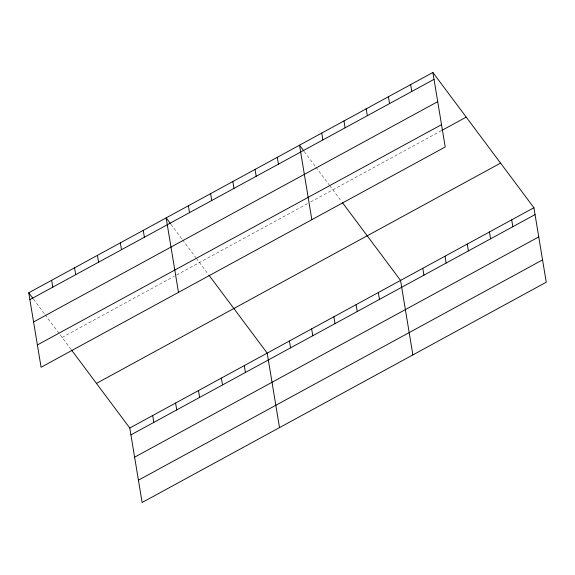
<?xml version="1.0" encoding="UTF-8"?>
<svg xmlns="http://www.w3.org/2000/svg" width="575" height="575" viewBox="0 0 575 575"><rect width="100%" height="100%" fill="white"/><g stroke="black" fill="none" stroke-linecap="round" stroke-linejoin="round"><path stroke-width="0.43" stroke-dasharray="2.88 2.16" d="M62.093 337.417L174.304 276.244M176.597 275.001L307.567 203.607M310.637 201.933L440.932 130.913M304.283 151.57L315.395 166.441M315.927 167.153L329.159 184.862M329.683 185.567L341.708 201.66M170.919 224.264L182.031 239.135M182.562 239.847L195.795 257.557M196.319 258.268L208.344 274.361M33.515 299.165L44.627 314.036M45.159 314.748L70.941 349.255"/><path stroke-width="0.86" d="M432.882 72.493L445.215 146.977L41.084 367.267L28.75 292.79L432.882 72.493L533.916 207.733L546.25 282.21L142.118 502.507L129.785 428.023L71.458 349.952M29.886 299.64L434.017 79.35M33.58 321.957L437.712 101.667M37.389 344.95L441.521 124.66M441.701 130.489L466.224 117.12M96.442 383.396L500.581 163.106M129.785 428.023L533.916 207.733M130.92 434.872L535.052 214.583M134.615 457.19L538.746 236.9M138.424 480.19L542.556 259.893M303.751 150.858L299.518 145.195L311.851 219.672M342.233 202.357L400.552 280.428L412.886 354.912M170.387 223.553L166.153 217.889L178.487 292.373M208.869 275.058L267.195 353.122L279.522 427.606M28.75 292.79L32.983 298.454M511.692 219.844L512.828 226.701M489.462 231.962L490.597 238.812M467.238 244.08L468.373 250.93M445.007 256.191L446.143 263.048M410.658 84.611L411.786 91.461M422.783 268.309L423.919 275.166M388.427 96.729L389.562 103.579M366.203 108.84L367.339 115.697M378.328 292.546L379.464 299.395M343.972 120.958L345.108 127.815M356.098 304.657L357.233 311.513M321.748 133.077L322.884 139.926M333.874 316.775L335.009 323.624M311.65 328.893L312.778 335.743M277.294 157.306L278.429 164.162M289.419 341.004L290.555 347.861M255.063 169.424L256.198 176.273M232.839 181.542L233.975 188.392M244.289 365.607L245.424 372.456M210.608 193.653L211.744 200.51M221.389 378.091L222.525 384.941M188.384 205.771L189.52 212.628M198.49 390.576L199.626 397.426M175.591 403.053L176.726 409.91M143.254 230.374L144.39 237.223M152.691 415.538L153.82 422.395M120.355 242.851L121.49 249.708M97.455 255.336L98.584 262.193M74.549 267.821L75.684 274.67M51.649 280.305L52.785 287.155"/></g></svg>
